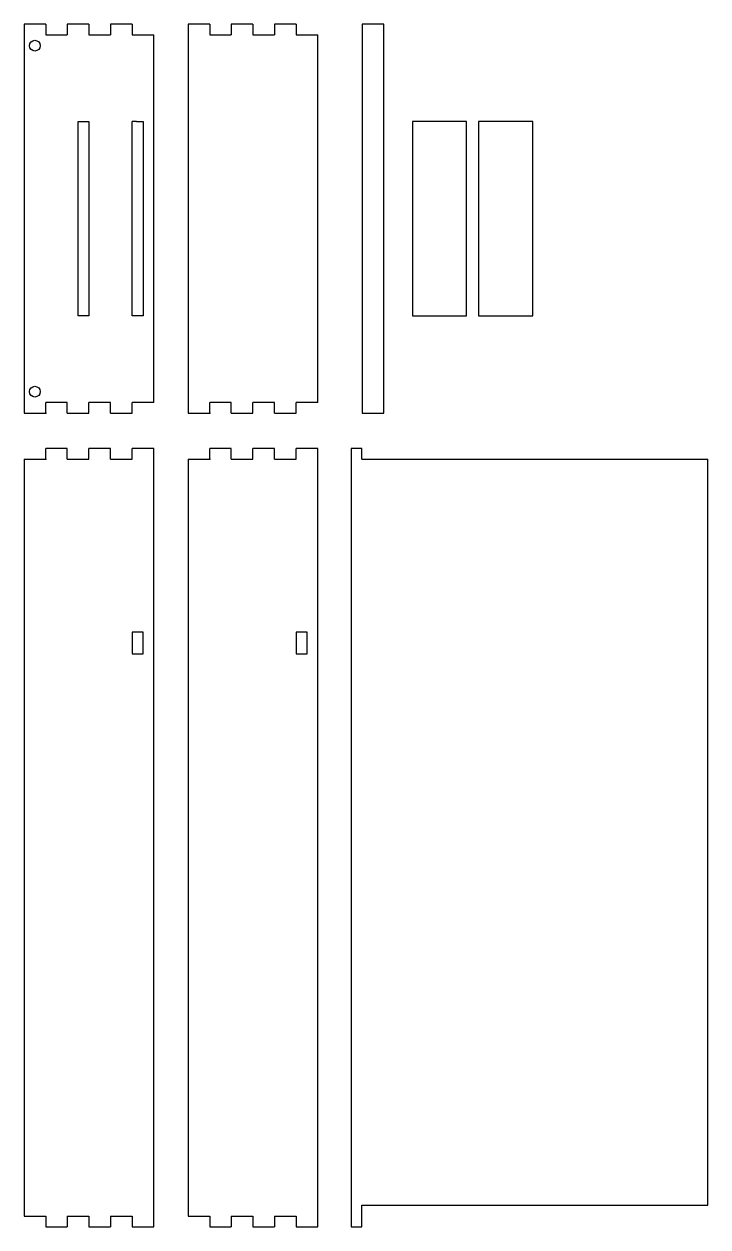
# Model space of a CAD drawing. Header units: millimetres. Extents: x 0 to 158, y 0 to 278.
import ezdxf

# ---------------------------------------------------------------- set-up
doc = ezdxf.new("R2010")
doc.units = ezdxf.units.MM

msp = doc.modelspace()

# ---------------------------------------------------------------- linework, layer by layer
for p, q in [((5, 278.14), (5, 275.64)), ((10, 278.14), (10, 275.64)), ((15, 278.14), (15, 275.64)), ((20, 278.14), (20, 275.64)), ((25, 278.14), (25, 275.64)), ((42.92, 278.14), (42.92, 275.64)), ((47.92, 278.14), (47.92, 275.64)), ((52.92, 278.14), (52.92, 275.64)), ((57.92, 278.14), (57.92, 275.64)), ((62.92, 278.14), (62.92, 275.64)), ((26, 255.64), (25, 255.64)), ((26, 210.64), (25, 210.64)), ((5, 188.14), (5, 190.64)), ((10, 188.14), (10, 190.64)), ((15, 188.14), (15, 190.64)), ((20, 188.14), (20, 190.64)), ((25, 188.14), (25, 190.64)), ((42.92, 188.14), (42.92, 190.64)), ((47.92, 188.14), (47.92, 190.64)), ((52.92, 188.14), (52.92, 190.64)), ((57.92, 188.14), (57.92, 190.64)), ((62.92, 188.14), (62.92, 190.64)), ((5, 177.5), (5, 180)), ((10, 177.5), (10, 180)), ((15, 177.5), (15, 180)), ((20, 177.5), (20, 180)), ((25, 177.5), (25, 180)), ((30, 0), (30, 180)), ((42.92, 177.5), (42.92, 180)), ((47.92, 177.5), (47.92, 180)), ((52.92, 177.5), (52.92, 180)), ((57.92, 177.5), (57.92, 180)), ((62.92, 177.5), (62.92, 180)), ((67.92, 0), (67.92, 180)), ((0, 177.5), (5, 177.5)), ((10, 177.5), (15, 177.5)), ((20, 177.5), (25, 177.5)), ((37.92, 177.5), (42.92, 177.5)), ((47.92, 177.5), (52.92, 177.5)), ((57.92, 177.5), (62.92, 177.5)), ((78.12, 177.5), (158.12, 177.5)), ((0, 2.5), (5, 2.5)), ((5, 2.5), (5, 0)), ((10, 2.5), (15, 2.5)), ((10, 2.5), (10, 0)), ((15, 2.5), (15, 0)), ((20, 2.5), (25, 2.5)), ((20, 2.5), (20, 0)), ((25, 2.5), (25, 0)), ((37.92, 2.5), (42.92, 2.5)), ((42.92, 2.5), (42.92, 0)), ((47.92, 2.5), (52.92, 2.5)), ((47.92, 2.5), (47.92, 0)), ((52.92, 2.5), (52.92, 0)), ((57.92, 2.5), (62.92, 2.5)), ((57.92, 2.5), (57.92, 0)), ((62.92, 2.5), (62.92, 0))]:
    msp.add_line(p, q)
for points in [[(5, 278.14), (0, 278.14), (0, 188.14), (5, 188.14)], [(15, 278.14), (10, 278.14)], [(25, 278.14), (20, 278.14)], [(42.92, 278.14), (37.92, 278.14), (37.92, 188.14), (42.92, 188.14)], [(52.92, 278.14), (47.92, 278.14)], [(62.92, 278.14), (57.92, 278.14)], [(5, 275.64), (10, 275.64)], [(15, 275.64), (20, 275.64)], [(25, 275.64), (30, 275.64)], [(30, 190.64), (30, 275.64)], [(42.92, 275.64), (47.92, 275.64)], [(52.92, 275.64), (57.92, 275.64)], [(62.92, 275.64), (67.92, 275.64)], [(67.92, 190.64), (67.92, 275.64)], [(25, 210.64), (25, 255.64)], [(26, 255.64), (27.5, 255.64), (27.5, 210.64), (26, 210.64)], [(10, 190.64), (5, 190.64)], [(20, 190.64), (15, 190.64)], [(30, 190.64), (25, 190.64)], [(47.92, 190.64), (42.92, 190.64)], [(57.92, 190.64), (52.92, 190.64)], [(67.92, 190.64), (62.92, 190.64)], [(10, 188.14), (15, 188.14)], [(20, 188.14), (25, 188.14)], [(47.92, 188.14), (52.92, 188.14)], [(57.92, 188.14), (62.92, 188.14)], [(10, 180), (5, 180)], [(20, 180), (15, 180)], [(30, 180), (25, 180)], [(47.92, 180), (42.92, 180)], [(57.92, 180), (52.92, 180)], [(67.92, 180), (62.92, 180)], [(78.12, 177.5), (78.12, 180), (75.62, 180), (75.62, 177.5)], [(0, 177.5), (0, 2.5)], [(37.92, 177.5), (37.92, 2.5)], [(75.62, 178), (75.62, 5)], [(78.12, 5), (158.12, 5), (158.12, 177.5)], [(75.62, 5), (75.62, 0), (78.12, 0), (78.12, 5)], [(5, 0), (10, 0)], [(15, 0), (20, 0)], [(25, 0), (30, 0)], [(42.92, 0), (47.92, 0)], [(52.92, 0), (57.92, 0)], [(62.92, 0), (67.92, 0)]]:
    msp.add_lwpolyline(points)
for points in [[(78.21, 188.14), (83.21, 188.14), (83.21, 278.14), (78.21, 278.14)], [(15, 210.64), (12.5, 210.64), (12.5, 255.64), (15, 255.64)], [(102.28, 255.64), (89.78, 255.64), (89.78, 210.64), (102.28, 210.64)], [(117.6, 255.64), (105.1, 255.64), (105.1, 210.64), (117.6, 210.64)], [(25, 132.5), (27.5, 132.5), (27.5, 137.5), (25, 137.5)], [(62.92, 132.5), (65.42, 132.5), (65.42, 137.5), (62.92, 137.5)]]:
    msp.add_lwpolyline(points, close=True)
for centre in [(2.5, 273.14), (2.5, 193.14)]:
    msp.add_circle(centre, 1.25)
for p in [(5, 188.14), (42.92, 188.14), (5, 177.5), (42.92, 177.5)]:
    msp.add_point(p)

doc.saveas('drawing.dxf')
